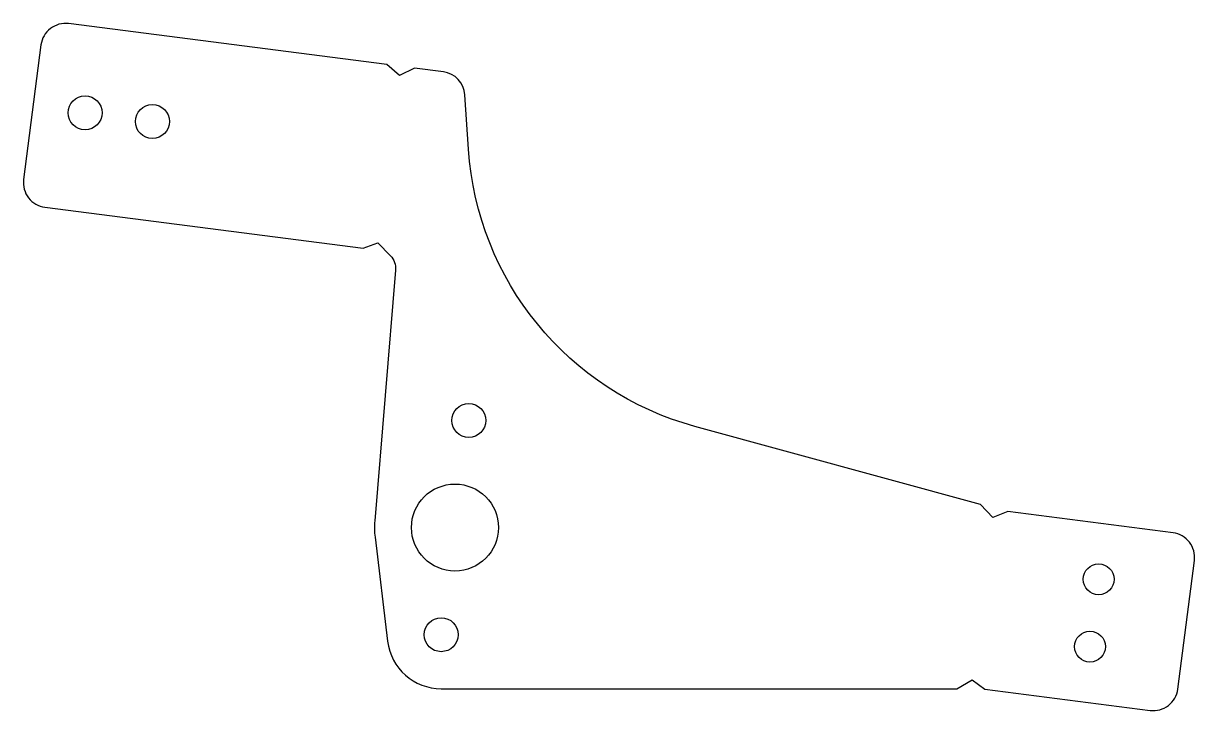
# Model space of a CAD drawing. Header units: millimetres. Extents: x -68 to 122, y -4 to 108.
import ezdxf

# ---------------------------------------------------------------- set-up
doc = ezdxf.new("R2010")
doc.units = ezdxf.units.MM

msp = doc.modelspace()

# ---------------------------------------------------------------- linework, layer by layer
msp.add_lwpolyline([(89.42, 27.76), (87.4, 29.83), (41.11, 42.5, -0.319572), (4.42, 87.42), (3.83, 96.25, 0.358393), (0.35, 99.95), (-4.32, 100.55), (-6.76, 99.35), (-8.81, 101.13), (-60.38, 107.76, 0.414214), (-64.86, 104.31), (-67.67, 82.49, 0.414214), (-64.21, 78.01), (-12.64, 71.37), (-10.24, 72.27), (-8.23, 70.15, -0.216719), (-7.39, 67.81), (-10.77, 27.19, 0.050855), (-10.72, 24.54), (-8.69, 7.7, 0.379402), (0, 0), (83.57, 0), (86.04, 1.46), (88.12, -0.07), (114.9, -3.51, 0.414214), (119.38, -0.06), (122.06, 20.77, 0.414214), (118.6, 25.25), (91.82, 28.7)], format="xyb", close=True)
for centre, radius in [((-57.71, 93.31), 2.75), ((-46.8, 91.9), 2.75), ((4.47, 43.46), 2.75), ((2.23, 26.11), 7.05), ((106.54, 17.73), 2.5), ((0, 8.75), 2.75), ((105.14, 6.82), 2.5)]:
    msp.add_circle(centre, radius)

doc.saveas('drawing.dxf')
